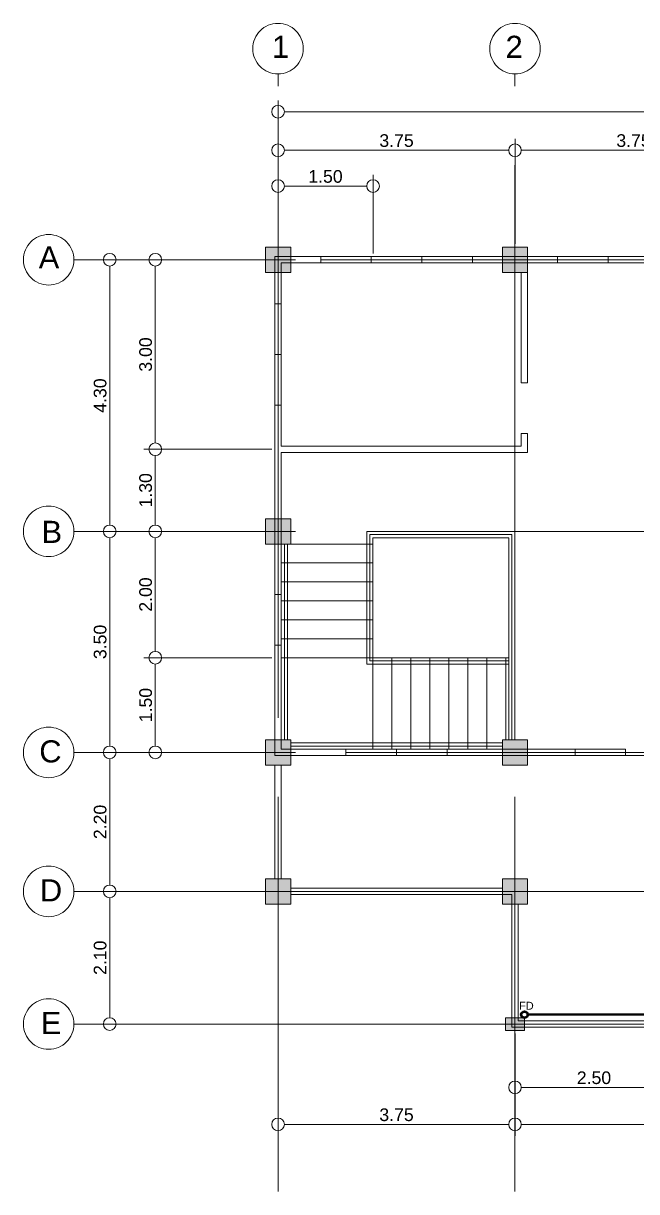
# Model space of a CAD drawing. Header units: metres. Extents: x -460 to 31334, y -1777 to 24987.
# Drawn here: x 207.52 to 217.22, y -948.48 to -929.99 of the extents above; entities that cross this region are included whole.
import ezdxf

# ---------------------------------------------------------------- set-up
doc = ezdxf.new("R2010")
doc.units = ezdxf.units.M
doc.header["$MEASUREMENT"] = 0
doc.linetypes.add('CENTER', pattern=[2, 1.25, -0.25, 0.25, -0.25])
doc.layers.get('Defpoints').update_dxf_attribs({"color": 2})
doc.layers.add('col', color=7, linetype='Continuous', lineweight=25)
doc.layers.add('DIM', color=8, linetype='Continuous', lineweight=5)
for name, color, linetype, lineweight, true_color in [('DW', 7, 'Continuous', 9, 0xff0a0a), ('MODULE', 7, 'CENTER', 0, 0x24ff24), ('SEWERLIN', 7, 'Continuous', 50, 0xe77904)]:
    doc.layers.add(name, color=color, linetype=linetype, lineweight=lineweight, true_color=true_color)
doc.layers.add('wall', color=7, linetype='Continuous')
doc.styles.add('50', font='arial.ttf', dxfattribs={"height": 0.125})
doc.styles.add('SAM', font='arial.ttf', dxfattribs={"height": 0.15})
doc.styles.get("Standard").update_dxf_attribs({"font": 'arial.ttf'})
doc.dimstyles.get("Standard").update_dxf_attribs({"dimtxt": 0.2, "dimasz": 0.2, "dimexe": 0.18, "dimexo": 0.05, "dimgap": 0.05, "dimtad": 1, "dimzin": 0, "dimdsep": 46, "dimtxsty": 'Standard', "dimblk": 'DOTBLANK', "dimcen": 0.09, "dimclrd": 256, "dimclre": 256, "dimaunit": 1, "dimadec": 6, "dimazin": 0, "dimtfac": 1, "dimtix": 1, "dimtofl": 0, "dimtmove": 0, "dimatfit": 3, "dimfxl": 1, "dimtolj": 1, "dimtzin": 0, "dimlwd": -1, "dimlwe": -1, "dimarcsym": 0})

# ---------------------------------------------------------------- blocks, each defined once
blk = doc.blocks.new('MODULE')
at = {"layer": 'MODULE', "ltscale": 5, "transparency": 33554687}
for points in [[(0, -14.753), (0, 2.943)], [(3.75, -14.753), (3.75, 2.943)], [(17.775, 0), (-3.23, 0)], [(17.775, -4.3), (-3.23, -4.3)], [(17.775, -7.8), (-3.23, -7.8)], [(17.775, -10), (-3.23, -10)], [(17.775, -12.1), (-3.23, -12.1)]]:
    blk.add_lwpolyline(points, dxfattribs=at)
for centre in [(0, 3.343), (3.75, 3.343), (-3.63, 0), (-3.63, -4.3), (-3.63, -7.8), (-3.63, -10), (-3.63, -12.1)]:
    blk.add_circle(centre, 0.4, dxfattribs=at)
at = {"layer": 'MODULE', "ltscale": 5, "transparency": 33554687, "char_height": 0.35, "attachment_point": 1, "style": '50'}
for s, insert in [('\\pi0.13554;1', (-0.233, 3.546)), ('\\pi0.08409;2', (3.517, 3.546)), ('\\pi0.03658;A', (-3.824, 0.213)), ('\\pi0.06785;B', (-3.811, -4.133)), ('\\pi0.04529;C', (-3.824, -7.608)), ('\\pi0.05532;D', (-3.824, -9.808)), ('\\pi0.06941;E', (-3.824, -11.908))]:
    blk.add_mtext_dynamic_manual_height_columns(s, width=0.4, gutter_width=0.5, heights=[0], dxfattribs=dict(at, insert=insert))
blk = doc.blocks.new('_DotBlank')
at = {"color": 0, "linetype": 'ByBlock', "lineweight": -2}
blk.add_line((-0.5, 0), (-1, 0), dxfattribs=at)
blk.add_circle((0, 0), 0.5, dxfattribs=at)
blk = doc.blocks.new('*D938')
at = {"layer": 'Defpoints', "color": 0, "transparency": 16777216}
for p in [(211.346, -933.731), (208.883, -938.031), (211.346, -938.031)]:
    blk.add_point(p, dxfattribs=at)
at = {"layer": 'DIM', "transparency": 16777216}
for p, q in [((211.296, -933.731), (208.703, -933.731)), ((208.883, -933.931), (208.883, -937.831)), ((211.296, -938.031), (208.703, -938.031))]:
    blk.add_line(p, q, dxfattribs=at)
at = {"layer": 'DIM', "transparency": 16777216, "xscale": 0.2, "yscale": 0.2, "zscale": 0.2}
for p, rotation in [((208.883, -933.731), 90), ((208.883, -938.031), 270)]:
    blk.add_blockref('_DotBlank', p, dxfattribs=dict(at, rotation=rotation))
at = {"layer": 'DIM', "color": 0, "lineweight": 5, "transparency": 16777216, "insert": (208.731, -935.881), "char_height": 0.2, "attachment_point": 5, "rotation": 90}
blk.add_mtext('\\A1;4.30', dxfattribs=at)
blk = doc.blocks.new('*D939')
at = {"layer": 'Defpoints', "color": 0, "transparency": 16777216}
for p in [(211.346, -938.031), (208.883, -941.531), (211.346, -941.531)]:
    blk.add_point(p, dxfattribs=at)
at = {"layer": 'DIM', "transparency": 16777216}
for p, q in [((211.296, -938.031), (208.703, -938.031)), ((208.883, -938.231), (208.883, -941.331)), ((211.296, -941.531), (208.703, -941.531))]:
    blk.add_line(p, q, dxfattribs=at)
at = {"layer": 'DIM', "transparency": 16777216, "xscale": 0.2, "yscale": 0.2, "zscale": 0.2}
for p, rotation in [((208.883, -938.031), 90), ((208.883, -941.531), 270)]:
    blk.add_blockref('_DotBlank', p, dxfattribs=dict(at, rotation=rotation))
at = {"layer": 'DIM', "color": 0, "lineweight": 5, "transparency": 16777216, "insert": (208.731, -939.781), "char_height": 0.2, "attachment_point": 5, "rotation": 90}
blk.add_mtext('\\A1;3.50', dxfattribs=at)
blk = doc.blocks.new('*D940')
at = {"layer": 'Defpoints', "color": 0, "transparency": 16777216}
for p in [(211.546, -941.531), (208.883, -943.731), (211.346, -943.731)]:
    blk.add_point(p, dxfattribs=at)
at = {"layer": 'DIM', "transparency": 16777216}
for p, q in [((211.496, -941.531), (208.703, -941.531)), ((208.883, -941.731), (208.883, -943.531)), ((211.296, -943.731), (208.703, -943.731))]:
    blk.add_line(p, q, dxfattribs=at)
at = {"layer": 'DIM', "transparency": 16777216, "xscale": 0.2, "yscale": 0.2, "zscale": 0.2}
for p, rotation in [((208.883, -941.531), 90), ((208.883, -943.731), 270)]:
    blk.add_blockref('_DotBlank', p, dxfattribs=dict(at, rotation=rotation))
at = {"layer": 'DIM', "color": 0, "lineweight": 5, "transparency": 16777216, "insert": (208.731, -942.631), "char_height": 0.2, "attachment_point": 5, "rotation": 90}
blk.add_mtext('\\A1;2.20', dxfattribs=at)
blk = doc.blocks.new('*D941')
at = {"layer": 'Defpoints', "color": 0, "transparency": 16777216}
for p in [(211.346, -943.731), (208.883, -945.831), (215.146, -945.831)]:
    blk.add_point(p, dxfattribs=at)
at = {"layer": 'DIM', "transparency": 16777216}
for p, q in [((211.296, -943.731), (208.703, -943.731)), ((208.883, -943.931), (208.883, -945.631)), ((215.096, -945.831), (208.703, -945.831))]:
    blk.add_line(p, q, dxfattribs=at)
at = {"layer": 'DIM', "transparency": 16777216, "xscale": 0.2, "yscale": 0.2, "zscale": 0.2}
for p, rotation in [((208.883, -943.731), 90), ((208.883, -945.831), 270)]:
    blk.add_blockref('_DotBlank', p, dxfattribs=dict(at, rotation=rotation))
at = {"layer": 'DIM', "color": 0, "lineweight": 5, "transparency": 16777216, "insert": (208.731, -944.781), "char_height": 0.2, "attachment_point": 5, "rotation": 90}
blk.add_mtext('\\A1;2.10', dxfattribs=at)
blk = doc.blocks.new('*D942')
at = {"layer": 'Defpoints', "color": 0, "transparency": 16777216}
for p in [(226.546, -931.388), (211.546, -933.531), (226.546, -933.531)]:
    blk.add_point(p, dxfattribs=at)
at = {"layer": 'DIM', "transparency": 16777216}
for p, q in [((211.546, -933.481), (211.546, -931.208)), ((226.546, -933.481), (226.546, -931.208)), ((211.746, -931.388), (226.346, -931.388))]:
    blk.add_line(p, q, dxfattribs=at)
at = {"layer": 'DIM', "transparency": 16777216, "xscale": 0.2, "yscale": 0.2, "zscale": 0.2, "rotation": 180}
blk.add_blockref('_DotBlank', (211.546, -931.388), dxfattribs=at)
at = {"layer": 'DIM', "transparency": 16777216, "xscale": 0.2, "yscale": 0.2, "zscale": 0.2}
blk.add_blockref('_DotBlank', (226.546, -931.388), dxfattribs=at)
at = {"layer": 'DIM', "color": 0, "lineweight": 5, "transparency": 16777216, "insert": (219.046, -931.236), "char_height": 0.2, "attachment_point": 5}
blk.add_mtext('\\A1;15.00', dxfattribs=at)
blk = doc.blocks.new('*D943')
at = {"layer": 'Defpoints', "color": 0, "transparency": 16777216}
for p in [(215.296, -931.997), (211.546, -933.531), (215.296, -933.531)]:
    blk.add_point(p, dxfattribs=at)
at = {"layer": 'DIM', "transparency": 16777216}
for p, q in [((211.546, -933.481), (211.546, -931.817)), ((215.296, -933.481), (215.296, -931.817)), ((211.746, -931.997), (215.096, -931.997))]:
    blk.add_line(p, q, dxfattribs=at)
at = {"layer": 'DIM', "transparency": 16777216, "xscale": 0.2, "yscale": 0.2, "zscale": 0.2, "rotation": 180}
blk.add_blockref('_DotBlank', (211.546, -931.997), dxfattribs=at)
at = {"layer": 'DIM', "transparency": 16777216, "xscale": 0.2, "yscale": 0.2, "zscale": 0.2}
blk.add_blockref('_DotBlank', (215.296, -931.997), dxfattribs=at)
at = {"layer": 'DIM', "color": 0, "lineweight": 5, "transparency": 16777216, "insert": (213.421, -931.845), "char_height": 0.2, "attachment_point": 5}
blk.add_mtext('\\A1;3.75', dxfattribs=at)
blk = doc.blocks.new('*D842')
at = {"layer": 'Defpoints', "color": 0, "transparency": 16777216}
for p in [(219.046, -931.997), (215.296, -933.531), (219.046, -933.531)]:
    blk.add_point(p, dxfattribs=at)
at = {"layer": 'DIM', "transparency": 16777216}
for p, q in [((215.296, -933.481), (215.296, -931.817)), ((219.046, -933.481), (219.046, -931.817)), ((215.496, -931.997), (218.846, -931.997))]:
    blk.add_line(p, q, dxfattribs=at)
at = {"layer": 'DIM', "transparency": 16777216, "xscale": 0.2, "yscale": 0.2, "zscale": 0.2, "rotation": 180}
blk.add_blockref('_DotBlank', (215.296, -931.997), dxfattribs=at)
at = {"layer": 'DIM', "transparency": 16777216, "xscale": 0.2, "yscale": 0.2, "zscale": 0.2}
blk.add_blockref('_DotBlank', (219.046, -931.997), dxfattribs=at)
at = {"layer": 'DIM', "color": 0, "lineweight": 5, "transparency": 16777216, "insert": (217.171, -931.845), "char_height": 0.2, "attachment_point": 5}
blk.add_mtext('\\A1;3.75', dxfattribs=at)
blk = doc.blocks.new('*D845')
at = {"layer": 'Defpoints', "color": 0, "transparency": 16777216}
for p in [(209.603, -940.031), (211.496, -940.031), (211.346, -941.531)]:
    blk.add_point(p, dxfattribs=at)
at = {"layer": 'DIM', "transparency": 16777216}
for p, q in [((211.446, -940.031), (209.423, -940.031)), ((209.603, -941.331), (209.603, -940.231)), ((211.296, -941.531), (209.423, -941.531))]:
    blk.add_line(p, q, dxfattribs=at)
at = {"layer": 'DIM', "transparency": 16777216, "xscale": 0.2, "yscale": 0.2, "zscale": 0.2}
for p, rotation in [((209.603, -940.031), 90), ((209.603, -941.531), 270)]:
    blk.add_blockref('_DotBlank', p, dxfattribs=dict(at, rotation=rotation))
at = {"layer": 'DIM', "color": 0, "lineweight": 5, "transparency": 16777216, "insert": (209.451, -940.781), "char_height": 0.2, "attachment_point": 5, "rotation": 90}
blk.add_mtext('\\A1;1.50', dxfattribs=at)
blk = doc.blocks.new('*D846')
at = {"layer": 'Defpoints', "color": 0, "transparency": 16777216}
for p in [(213.049, -932.565), (211.546, -933.531), (213.049, -933.681)]:
    blk.add_point(p, dxfattribs=at)
at = {"layer": 'DIM', "transparency": 16777216}
for p, q in [((211.546, -933.481), (211.546, -932.385)), ((213.049, -933.631), (213.049, -932.385)), ((211.746, -932.565), (212.849, -932.565))]:
    blk.add_line(p, q, dxfattribs=at)
at = {"layer": 'DIM', "transparency": 16777216, "xscale": 0.2, "yscale": 0.2, "zscale": 0.2, "rotation": 180}
blk.add_blockref('_DotBlank', (211.546, -932.565), dxfattribs=at)
at = {"layer": 'DIM', "transparency": 16777216, "xscale": 0.2, "yscale": 0.2, "zscale": 0.2}
blk.add_blockref('_DotBlank', (213.049, -932.565), dxfattribs=at)
at = {"layer": 'DIM', "color": 0, "lineweight": 5, "transparency": 16777216, "insert": (212.297, -932.413), "char_height": 0.2, "attachment_point": 5}
blk.add_mtext('\\A1;1.50', dxfattribs=at)
blk = doc.blocks.new('*D847')
at = {"layer": 'Defpoints', "color": 0, "transparency": 16777216}
for p in [(209.603, -938.031), (211.346, -938.031), (211.496, -940.031)]:
    blk.add_point(p, dxfattribs=at)
at = {"layer": 'DIM', "transparency": 16777216}
for p, q in [((211.296, -938.031), (209.423, -938.031)), ((209.603, -939.831), (209.603, -938.231)), ((211.446, -940.031), (209.423, -940.031))]:
    blk.add_line(p, q, dxfattribs=at)
at = {"layer": 'DIM', "transparency": 16777216, "xscale": 0.2, "yscale": 0.2, "zscale": 0.2}
for p, rotation in [((209.603, -938.031), 90), ((209.603, -940.031), 270)]:
    blk.add_blockref('_DotBlank', p, dxfattribs=dict(at, rotation=rotation))
at = {"layer": 'DIM', "color": 0, "lineweight": 5, "transparency": 16777216, "insert": (209.451, -939.031), "char_height": 0.2, "attachment_point": 5, "rotation": 90}
blk.add_mtext('\\A1;2.00', dxfattribs=at)
blk = doc.blocks.new('*D825')
at = {"layer": 'Defpoints', "color": 0, "transparency": 16777216}
for p in [(211.346, -933.731), (209.603, -936.731), (211.496, -936.731)]:
    blk.add_point(p, dxfattribs=at)
at = {"layer": 'DIM', "transparency": 16777216}
for p, q in [((211.296, -933.731), (209.423, -933.731)), ((209.603, -933.931), (209.603, -936.531)), ((211.446, -936.731), (209.423, -936.731))]:
    blk.add_line(p, q, dxfattribs=at)
at = {"layer": 'DIM', "transparency": 16777216, "xscale": 0.2, "yscale": 0.2, "zscale": 0.2}
for p, rotation in [((209.603, -933.731), 90), ((209.603, -936.731), 270)]:
    blk.add_blockref('_DotBlank', p, dxfattribs=dict(at, rotation=rotation))
at = {"layer": 'DIM', "color": 0, "lineweight": 5, "transparency": 16777216, "insert": (209.451, -935.231), "char_height": 0.2, "attachment_point": 5, "rotation": 90}
blk.add_mtext('\\A1;3.00', dxfattribs=at)
blk = doc.blocks.new('*D826')
at = {"layer": 'Defpoints', "color": 0, "transparency": 16777216}
for p in [(211.496, -936.731), (209.603, -938.031), (211.346, -938.031)]:
    blk.add_point(p, dxfattribs=at)
at = {"layer": 'DIM', "transparency": 16777216}
for p, q in [((211.446, -936.731), (209.423, -936.731)), ((209.603, -936.931), (209.603, -937.831)), ((211.296, -938.031), (209.423, -938.031))]:
    blk.add_line(p, q, dxfattribs=at)
at = {"layer": 'DIM', "transparency": 16777216, "xscale": 0.2, "yscale": 0.2, "zscale": 0.2}
for p, rotation in [((209.603, -936.731), 90), ((209.603, -938.031), 270)]:
    blk.add_blockref('_DotBlank', p, dxfattribs=dict(at, rotation=rotation))
at = {"layer": 'DIM', "color": 0, "lineweight": 5, "transparency": 16777216, "insert": (209.451, -937.381), "char_height": 0.2, "attachment_point": 5, "rotation": 90}
blk.add_mtext('\\A1;1.30', dxfattribs=at)
blk = doc.blocks.new('*D839')
at = {"layer": 'Defpoints', "color": 0, "transparency": 16777216}
for p in [(211.546, -943.931), (215.296, -945.931), (215.296, -947.42)]:
    blk.add_point(p, dxfattribs=at)
at = {"layer": 'DIM', "transparency": 16777216}
for p, q in [((211.546, -943.981), (211.546, -947.6)), ((215.296, -945.981), (215.296, -947.6)), ((211.746, -947.42), (215.096, -947.42))]:
    blk.add_line(p, q, dxfattribs=at)
at = {"layer": 'DIM', "transparency": 16777216, "xscale": 0.2, "yscale": 0.2, "zscale": 0.2, "rotation": 180}
blk.add_blockref('_DotBlank', (211.546, -947.42), dxfattribs=at)
at = {"layer": 'DIM', "transparency": 16777216, "xscale": 0.2, "yscale": 0.2, "zscale": 0.2}
blk.add_blockref('_DotBlank', (215.296, -947.42), dxfattribs=at)
at = {"layer": 'DIM', "color": 0, "lineweight": 5, "transparency": 16777216, "insert": (213.421, -947.268), "char_height": 0.2, "attachment_point": 5}
blk.add_mtext('\\A1;3.75', dxfattribs=at)
blk = doc.blocks.new('*D840')
at = {"layer": 'Defpoints', "color": 0, "transparency": 16777216}
for p in [(215.296, -945.931), (222.796, -945.931), (222.796, -947.42)]:
    blk.add_point(p, dxfattribs=at)
at = {"layer": 'DIM', "transparency": 16777216}
for p, q in [((215.296, -945.981), (215.296, -947.6)), ((222.796, -945.981), (222.796, -947.6)), ((215.496, -947.42), (222.596, -947.42))]:
    blk.add_line(p, q, dxfattribs=at)
at = {"layer": 'DIM', "transparency": 16777216, "xscale": 0.2, "yscale": 0.2, "zscale": 0.2, "rotation": 180}
blk.add_blockref('_DotBlank', (215.296, -947.42), dxfattribs=at)
at = {"layer": 'DIM', "transparency": 16777216, "xscale": 0.2, "yscale": 0.2, "zscale": 0.2}
blk.add_blockref('_DotBlank', (222.796, -947.42), dxfattribs=at)
at = {"layer": 'DIM', "color": 0, "lineweight": 5, "transparency": 16777216, "insert": (219.046, -947.268), "char_height": 0.2, "attachment_point": 5}
blk.add_mtext('\\A1;7.50', dxfattribs=at)
blk = doc.blocks.new('*D841')
at = {"layer": 'Defpoints', "color": 0, "transparency": 16777216}
for p in [(217.796, -945.931), (215.296, -946.181), (217.796, -946.834)]:
    blk.add_point(p, dxfattribs=at)
at = {"layer": 'DIM', "transparency": 16777216}
for p, q in [((217.796, -945.981), (217.796, -947.014)), ((215.296, -946.231), (215.296, -947.014)), ((215.496, -946.834), (217.596, -946.834))]:
    blk.add_line(p, q, dxfattribs=at)
at = {"layer": 'DIM', "transparency": 16777216, "xscale": 0.2, "yscale": 0.2, "zscale": 0.2, "rotation": 180}
blk.add_blockref('_DotBlank', (215.296, -946.834), dxfattribs=at)
at = {"layer": 'DIM', "transparency": 16777216, "xscale": 0.2, "yscale": 0.2, "zscale": 0.2}
blk.add_blockref('_DotBlank', (217.796, -946.834), dxfattribs=at)
at = {"layer": 'DIM', "color": 0, "lineweight": 5, "transparency": 16777216, "insert": (216.546, -946.682), "char_height": 0.2, "attachment_point": 5}
blk.add_mtext('\\A1;2.50', dxfattribs=at)

msp = doc.modelspace()

# ---------------------------------------------------------------- hatches: boundary and pattern name
at = {"layer": 'col', "lineweight": 5, "true_color": 0x808080, "transparency": 33554687}
h = msp.add_hatch(color=8, dxfattribs=at)
h.dxf.hatch_style = 1
h.paths.add_polyline_path([(211.34579, -933.53095), (211.74579, -933.53095), (211.74579, -933.93095), (211.34579, -933.93095)])
h = msp.add_hatch(color=8, dxfattribs=at)
h.dxf.hatch_style = 1
h.paths.add_polyline_path([(215.09579, -933.53095), (215.49579, -933.53095), (215.49579, -933.93095), (215.09579, -933.93095)])
h = msp.add_hatch(color=8, dxfattribs=at)
h.dxf.hatch_style = 1
h.paths.add_polyline_path([(211.34579, -937.83095), (211.74579, -937.83095), (211.74579, -938.23095), (211.34579, -938.23095)])
h = msp.add_hatch(color=8, dxfattribs=at)
h.dxf.hatch_style = 1
h.paths.add_polyline_path([(211.34579, -941.33095), (211.74579, -941.33095), (211.74579, -941.73095), (211.34579, -941.73095)])
h = msp.add_hatch(color=8, dxfattribs=at)
h.dxf.hatch_style = 1
h.paths.add_polyline_path([(215.09579, -941.33095), (215.49579, -941.33095), (215.49579, -941.73095), (215.09579, -941.73095)])
h = msp.add_hatch(color=8, dxfattribs=at)
h.dxf.hatch_style = 1
h.paths.add_polyline_path([(211.34579, -943.53095), (211.74579, -943.53095), (211.74579, -943.93095), (211.34579, -943.93095)])
h = msp.add_hatch(color=8, dxfattribs=at)
h.dxf.hatch_style = 1
h.paths.add_polyline_path([(215.09579, -943.53095), (215.49579, -943.53095), (215.49579, -943.93095), (215.09579, -943.93095)])
h = msp.add_hatch(color=8, dxfattribs=at)
h.dxf.hatch_style = 1
h.paths.add_polyline_path([(215.14579, -945.93095), (215.14579, -945.73095), (215.44579, -945.73095), (215.44579, -945.93095)])

# ---------------------------------------------------------------- linework, layer by layer
at = {"color": 8, "lineweight": 5, "true_color": 0x808080, "transparency": 33554687}
for points in [[(215.19579, -940.13095), (212.94868, -940.13095), (212.94868, -938.03095), (215.29579, -938.03095), (215.29579, -941.33095)], [(215.24579, -941.33095), (215.24579, -938.08095), (212.99868, -938.08095), (212.99868, -940.08095), (215.19579, -940.08095)], [(211.59579, -938.23095), (213.04868, -938.23095)], [(211.64579, -938.23095), (211.64579, -941.33095), (211.69579, -941.33095)], [(211.69579, -941.33095), (211.69579, -938.23095)], [(213.04868, -939.43095), (213.04868, -938.13095), (213.09868, -938.13095)], [(211.59579, -938.53095), (213.04868, -938.53095)], [(211.59579, -938.83095), (213.04868, -938.83095)], [(211.59579, -939.13095), (213.04868, -939.13095)], [(211.59579, -939.43095), (213.04868, -939.43095)], [(213.04868, -939.43095), (213.04868, -940.03095)], [(211.59579, -939.73095), (213.04868, -939.73095)], [(211.59579, -940.03095), (215.19579, -940.03095)], [(213.04868, -940.03095), (213.04868, -941.48095)], [(213.34868, -940.03095), (213.34868, -941.48095)], [(213.64868, -940.03095), (213.64868, -941.48095)], [(213.94868, -940.03095), (213.94868, -941.48095)], [(214.24868, -940.03095), (214.24868, -941.48095)], [(214.54868, -940.03095), (214.54868, -941.48095)], [(214.84868, -940.03095), (214.84868, -941.48095)], [(215.14868, -940.03095), (215.14868, -941.33095)], [(215.09579, -941.38095), (211.74579, -941.38095), (211.74579, -941.43095), (215.09579, -941.43095)], [(211.49579, -941.73095), (211.49579, -943.53095)], [(211.59579, -941.73095), (211.59579, -943.53095)], [(211.74579, -943.73095), (211.74579, -943.68095), (215.09579, -943.68095), (215.09579, -943.73095), (211.74579, -943.73095)], [(211.74579, -943.78095), (215.24579, -943.78095), (215.24579, -945.88095), (222.84579, -945.88095), (222.84579, -943.78095), (226.34579, -943.78095)], [(215.24579, -943.93095), (215.34579, -943.93095), (215.34579, -945.78095), (222.74579, -945.78095), (222.74579, -943.68095), (226.34579, -943.68095)]]:
    msp.add_lwpolyline(points, dxfattribs=at)
at = {"color": 8, "lineweight": 5, "ltscale": 10, "true_color": 0x808080, "transparency": 33554687}
msp.add_lwpolyline([(213.09868, -938.13095), (213.09868, -938.13095), (215.19579, -938.13095), (215.19579, -941.33095)], dxfattribs=at)
at = {"color": 8, "lineweight": 5, "true_color": 0x808080, "transparency": 33554687}
msp.add_lwpolyline([(215.14579, -945.73095), (215.44579, -945.73095), (215.44579, -945.93095), (215.14579, -945.93095)], close=True, dxfattribs=at)
msp.add_point((215.29579, -932.45039), dxfattribs=at)
at = {"layer": 'col', "color": 8, "lineweight": 5, "true_color": 0x808080, "transparency": 33554687}
for points in [[(211.34579, -933.53095), (211.74579, -933.53095), (211.74579, -933.93095), (211.34579, -933.93095)], [(215.09579, -933.53095), (215.49579, -933.53095), (215.49579, -933.93095), (215.09579, -933.93095)], [(211.34579, -937.83095), (211.74579, -937.83095), (211.74579, -938.23095), (211.34579, -938.23095)], [(211.34579, -941.33095), (211.74579, -941.33095), (211.74579, -941.73095), (211.34579, -941.73095)], [(215.09579, -941.33095), (215.49579, -941.33095), (215.49579, -941.73095), (215.09579, -941.73095)], [(211.34579, -943.53095), (211.74579, -943.53095), (211.74579, -943.93095), (211.34579, -943.93095)], [(215.09579, -943.53095), (215.49579, -943.53095), (215.49579, -943.93095), (215.09579, -943.93095)], [(215.14579, -945.93095), (215.14579, -945.73095), (215.44579, -945.73095), (215.44579, -945.93095)]]:
    msp.add_lwpolyline(points, close=True, dxfattribs=at)
at = {"layer": 'DW', "color": 8, "lineweight": 5, "true_color": 0x808080, "transparency": 33554687}
for points in [[(212.22079, -933.73095), (214.62079, -933.73095)], [(213.02079, -933.78095), (213.02079, -933.68095)], [(213.82079, -933.78095), (213.82079, -933.68095)], [(215.97079, -933.73095), (218.37079, -933.73095)], [(216.77079, -933.78095), (216.77079, -933.68095)], [(211.54579, -936.03095), (211.54579, -934.43095)], [(211.59579, -935.23095), (211.49579, -935.23095)], [(211.54579, -939.83095), (211.54579, -938.23095)], [(211.59579, -939.03095), (211.49579, -939.03095)], [(212.62079, -941.53095), (214.22079, -941.53095)], [(213.42079, -941.58095), (213.42079, -941.48095)], [(216.24579, -941.53095), (217.04579, -941.53095)], [(217.04579, -941.48095), (217.04579, -941.58095)]]:
    msp.add_lwpolyline(points, dxfattribs=at)
at = {"layer": 'SEWERLIN', "transparency": 33554687}
msp.add_lwpolyline([(215.49579, -945.68095), (222.17014, -945.67071), (222.64579, -945.19505)], dxfattribs=at)
msp.add_circle((215.44579, -945.68095), 0.05, dxfattribs=at)
at = {"layer": 'wall', "color": 8, "lineweight": 5, "true_color": 0x808080, "transparency": 33554687}
for p, q in [((211.59579, -933.78095), (226.49579, -933.78095)), ((211.59579, -941.48095), (211.59579, -936.78095)), ((216.24579, -941.48095), (211.59579, -941.48095))]:
    msp.add_line(p, q, dxfattribs=at)
msp.add_lwpolyline([(211.49579, -933.68095), (211.49579, -941.58095), (226.59579, -941.58095), (226.59579, -933.68095)], close=True, dxfattribs=at)
for points in [[(215.39579, -936.48095), (215.39579, -936.68095), (211.59579, -936.68095), (211.59579, -933.78095)], [(212.22079, -933.78095), (212.22079, -933.68095)], [(214.62079, -933.78095), (214.62079, -933.68095)], [(215.97079, -933.78095), (215.97079, -933.68095)], [(215.39579, -933.93095), (215.39579, -935.68095)], [(215.49579, -933.93095), (215.49579, -935.68095)], [(211.59579, -934.43095), (211.49579, -934.43095)], [(215.39579, -935.68095), (215.49579, -935.68095)], [(211.59579, -936.03095), (211.49579, -936.03095)], [(215.49579, -936.48095), (215.49579, -936.78095), (211.59579, -936.78095)], [(215.39579, -936.48095), (215.49579, -936.48095)], [(211.59579, -938.23095), (211.49579, -938.23095)], [(211.59579, -939.83095), (211.49579, -939.83095)], [(212.62079, -941.58095), (212.62079, -941.48095)], [(214.22079, -941.58095), (214.22079, -941.48095)], [(216.24579, -941.48095), (217.04579, -941.48095)], [(216.24579, -941.48095), (216.24579, -941.58095)]]:
    msp.add_lwpolyline(points, dxfattribs=at)

# ---------------------------------------------------------------- block references
at = {"lineweight": 0, "transparency": 33554687}
msp.add_blockref('MODULE', (211.54579, -933.73095), dxfattribs=at)

# ---------------------------------------------------------------- texts
at = {"transparency": 33554687, "insert": (215.5921, -945.4785), "char_height": 0.125, "width": 0.3736476, "attachment_point": 3, "style": 'SAM'}
msp.add_mtext('FD', dxfattribs=at)

# ---------------------------------------------------------------- dimensions: what is measured, and where the dimension line sits
at = {"layer": 'DIM', "color": 8, "lineweight": 5, "true_color": 0x808080, "transparency": 33554687}
for base, p1, p2, picture, middle in [((226.54579, -931.38844), (211.54579, -933.53095), (226.54579, -933.53095), '*D942', (219.04579, -931.23633)), ((215.29579, -931.99682), (211.54579, -933.53095), (215.29579, -933.53095), '*D943', (213.42079, -931.84464)), ((219.04579, -931.99682), (215.29579, -933.53095), (219.04579, -933.53095), '*D842', (217.17079, -931.84464)), ((213.04868, -932.5654), (211.54579, -933.53095), (213.04868, -933.68095), '*D846', (212.29724, -932.41328)), ((215.29579, -947.41981), (211.54579, -943.93095), (215.29579, -945.93095), '*D839', (213.42079, -947.26763)), ((222.79579, -947.41981), (215.29579, -945.93095), (222.79579, -945.93095), '*D840', (219.04579, -947.2677)), ((217.79579, -946.83381), (215.29579, -946.18095), (217.79579, -945.93095), '*D841', (216.54579, -946.68169))]:
    dim = msp.add_linear_dim(base=base, p1=p1, p2=p2, dimstyle='Standard', dxfattribs=at)
    dim.commit()
    dim.dimension.update_dxf_attribs({"geometry": picture, "text_midpoint": middle})
for base, p1, p2, picture, middle in [((208.88289, -938.03095), (211.34579, -933.73095), (211.34579, -938.03095), '*D938', (208.73071, -935.88095)), ((209.60306, -936.73095), (211.34579, -933.73095), (211.49579, -936.73095), '*D825', (209.45087, -935.23095)), ((209.60306, -938.03095), (211.49579, -936.73095), (211.34579, -938.03095), '*D826', (209.45087, -937.38095)), ((208.88289, -941.53095), (211.34579, -938.03095), (211.34579, -941.53095), '*D939', (208.73071, -939.78095)), ((209.60306, -938.03095), (211.49579, -940.03095), (211.34579, -938.03095), '*D847', (209.45094, -939.03095)), ((209.60306, -940.03095), (211.34579, -941.53095), (211.49579, -940.03095), '*D845', (209.45094, -940.78095)), ((208.88289, -943.73095), (211.54579, -941.53095), (211.34579, -943.73095), '*D940', (208.73078, -942.63095)), ((208.88289, -945.83095), (211.34579, -943.73095), (215.14579, -945.83095), '*D941', (208.73078, -944.78095))]:
    dim = msp.add_linear_dim(base=base, p1=p1, p2=p2, angle=90, dimstyle='Standard', dxfattribs=at)
    dim.commit()
    dim.dimension.update_dxf_attribs({"geometry": picture, "text_midpoint": middle})

doc.saveas('drawing.dxf')
